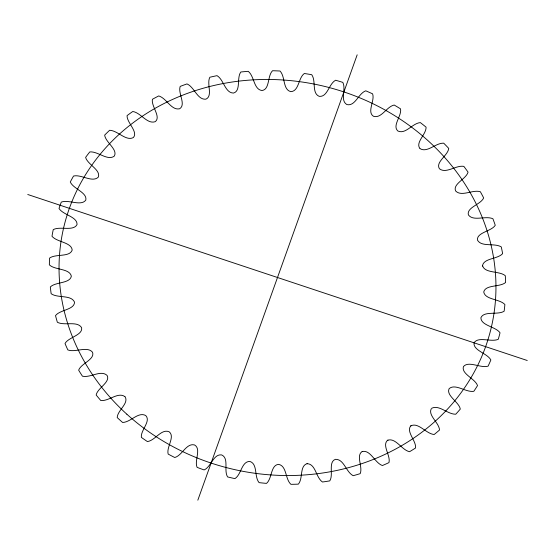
<?xml version="1.0" encoding="UTF-8"?>
<svg xmlns="http://www.w3.org/2000/svg" width="555" height="555" viewBox="0 0 555 555"><rect width="100%" height="100%" fill="white"/><g stroke="black" fill="none" stroke-linecap="round" stroke-linejoin="round"><path stroke-width="0.83" d="M197.823 500.18L357.177 54.82M431.311 408.702C427.662 415.383 439.158 422.681 439.525 430.007A229.312 205.572 13 0 1 434.183 434.496C426.143 433.927 418.297 421.765 410.672 425.976C405.996 431.95 416.333 440.753 415.591 447.968A229.312 205.572 13 0 1 409.576 451.708C401.681 450.126 395.555 437.132 387.445 440.365C381.875 445.505 390.803 455.641 388.965 462.613A229.312 205.572 13 0 1 382.395 465.534C374.812 462.974 370.518 449.356 362.082 451.576C355.762 455.801 363.053 467.067 360.174 473.658A229.312 205.572 13 0 1 353.174 475.697C346.008 472.076 344.003 458.923 335.428 459.325C327.908 462.044 333.742 474.844 329.774 480.88A229.312 205.572 13 0 1 322.483 482.004C315.823 477.577 315.809 463.696 306.929 463.689C299.45 466.228 303.197 478.535 298.354 484.14A229.312 205.572 13 0 1 290.91 484.328C285.083 479.111 286.935 465.95 278.603 464.368C270.528 464.986 272.193 478.688 266.525 483.384A229.312 205.572 13 0 1 259.081 482.628C254.086 476.752 257.909 463.98 249.882 461.441C241.522 461.24 241.397 474.636 234.918 478.618A229.312 205.572 13 0 1 227.605 476.932C223.533 470.508 229.291 458.416 221.695 454.933C213.363 453.699 211.198 466.852 204.136 469.939A229.312 205.572 13 0 1 197.108 467.359C194.077 460.657 201.583 449.064 194.59 444.971C186.411 442.737 182.304 455.384 174.776 457.514A229.312 205.572 13 0 1 168.172 454.087C166.174 447.087 175.449 436.695 169.102 431.748C161.186 428.557 155.275 440.455 147.422 441.586A229.312 205.572 13 0 1 141.365 437.382C140.443 430.215 151.293 421.266 145.729 415.529C138.195 411.408 130.626 422.355 122.599 422.466A229.312 205.572 13 0 1 117.202 417.561C117.459 410.374 129.19 403.318 125.083 396.797M431.818 408.209C439.338 404.553 447.58 414.405 455.745 414.224A229.312 205.572 13 0 0 460.303 409.077C459.047 401.973 445.672 395.486 449.162 388.597C455.558 383.255 465.964 392.662 473.831 391.296A229.312 205.572 13 0 0 477.529 385.586C475.205 378.635 461.108 373.994 463.425 366.577C468.642 360.459 480.72 368.492 488.102 366.154A229.312 205.572 13 0 0 490.856 359.994C487.505 353.327 472.992 350.58 474.06 342.824C478.257 336.059 491.362 342.546 498.272 339.278A229.312 205.572 13 0 0 500.034 332.792C495.719 326.562 481.06 325.709 480.88 317.793C483.925 310.536 497.856 315.33 504.141 311.209A229.312 205.572 13 0 0 504.883 304.515C499.68 298.847 485.146 299.86 483.731 291.986C485.542 284.396 500.055 287.365 505.605 282.474A229.312 205.572 13 0 0 505.3 275.71C499.396 270.639 484.55 273.664 482.531 265.547C484.085 258.013 497.634 259.24 502.622 253.649A229.312 205.572 13 0 0 501.29 246.94C494.512 242.681 481.358 247.405 477.425 240.024C476.662 232.358 491.494 231.379 495.261 225.288A229.312 205.572 13 0 0 492.916 218.767C485.632 215.395 473.276 221.716 468.385 214.889C466.373 207.459 480.887 204.462 483.662 197.941A229.312 205.572 13 0 0 480.359 191.739C472.548 189.297 461.649 197.164 455.627 190.969C452.443 183.948 466.311 178.96 468.052 172.14A229.312 205.572 13 0 0 463.848 166.375C455.835 164.946 446.123 174.145 439.4 168.734C435.266 161.956 448.01 155.56 448.731 148.393A229.312 205.572 13 0 0 443.709 143.183C435.647 142.774 427.322 153.18 420.024 148.615M411.158 425.629L410.769 425.907M387.98 440.08L387.556 440.309M362.658 451.368L362.193 451.534M307.56 463.633L307.054 463.675M27.75 194.5L527.25 360.5M419.844 148.449C415.251 142.233 426.372 134.352 426.08 127.164A229.312 205.572 13 0 0 420.336 122.593C412.379 123.224 405.615 134.664 397.879 131.008C391.906 125.652 401.993 115.953 400.53 108.856A229.312 205.572 13 0 0 394.182 105.027C386.481 106.664 381.452 118.964 373.383 116.245C366.702 111.721 375.111 100.698 372.592 93.83A229.312 205.572 13 0 0 365.759 90.819C358.419 93.413 355.249 106.553 346.91 104.583C339.785 100.504 346.348 89.036 342.803 82.376A229.312 205.572 13 0 0 335.615 80.239C328.796 83.763 327.651 97.291 319.194 96.348C311.556 93.164 316.246 80.898 311.737 74.724A229.312 205.572 13 0 0 304.341 73.496C298.201 77.908 299.117 91.318 290.792 91.644C282.599 89.577 285.436 76.576 280.011 71.019A229.312 205.572 13 0 0 272.547 70.735C267.274 75.799 270.001 89.397 262.009 90.534C253.566 89.438 254.44 76.181 248.231 71.331A229.312 205.572 13 0 0 240.849 71.99C236.423 77.728 241.238 90.867 233.523 93.06C224.962 92.962 223.901 79.705 217.026 75.66A229.312 205.572 13 0 0 209.859 77.242C206.37 83.548 213.182 95.932 205.898 99.178C197.344 100.08 194.417 87.079 186.993 83.916A229.312 205.572 13 0 0 180.195 86.4C177.704 93.15 186.355 104.493 179.667 108.766C171.252 110.681 166.555 98.159 158.723 95.932A229.312 205.572 13 0 0 152.417 99.276C150.995 106.165 161.269 116.723 155.338 121.642C147.207 124.57 140.859 112.714 132.77 111.493A229.312 205.572 13 0 0 127.074 115.613C126.713 122.697 138.452 131.75 133.387 137.543C125.992 141.532 117.66 130.446 109.626 130.279A229.312 205.572 13 0 0 104.666 135.108C105.381 142.24 118.284 149.621 114.24 156.177C107.469 161.082 97.715 151.071 89.757 151.931A229.312 205.572 13 0 0 85.616 157.377C87.406 164.426 101.183 169.996 98.27 177.17C92.29 182.921 81.266 174.159 73.537 176.032A229.312 205.572 13 0 0 70.298 181.978C73.142 188.804 87.489 192.502 85.789 200.112C81.072 206.571 68.445 199.294 61.286 202.103A229.312 205.572 13 0 0 59.017 208.444C62.868 214.903 77.485 216.7 77.041 224.56C73.413 231.595 59.864 225.934 53.245 229.638A229.312 205.572 13 0 0 51.99 236.25C56.763 242.209 71.394 242.126 72.199 250.041C69.757 257.492 55.507 253.593 49.575 258.11A229.312 205.572 13 0 0 49.353 264.86C54.924 270.223 69.548 268.245 71.352 276.175C69.944 283.716 55.514 281.753 50.332 286.963A229.312 205.572 13 0 0 51.15 293.713C57.623 298.389 71.102 294.497 74.509 302.1C74.627 309.822 59.76 309.787 55.514 315.622A229.312 205.572 13 0 0 57.359 322.254C64.415 326.076 77.194 320.547 81.62 327.665C83.014 335.234 68.3 337.225 65.018 343.545A229.312 205.572 13 0 0 67.849 349.921C75.341 352.827 87.211 345.744 92.546 352.258C95.155 359.501 80.919 363.497 78.657 370.185A229.312 205.572 13 0 0 82.424 376.179C90.354 378.128 100.684 369.575 107.073 375.388C110.799 382.145 97.382 388.098 96.168 395.014A229.312 205.572 13 0 0 100.795 400.523C108.849 401.438 117.889 391.622 124.917 396.617M482.545 265.665L482.6 266.123M126.838 414.196A219.551 196.824 13 0 0 489.829 333.25A219.551 196.824 13 0 0 215.833 85.054A219.551 196.824 13 0 0 126.838 414.196"/></g></svg>
